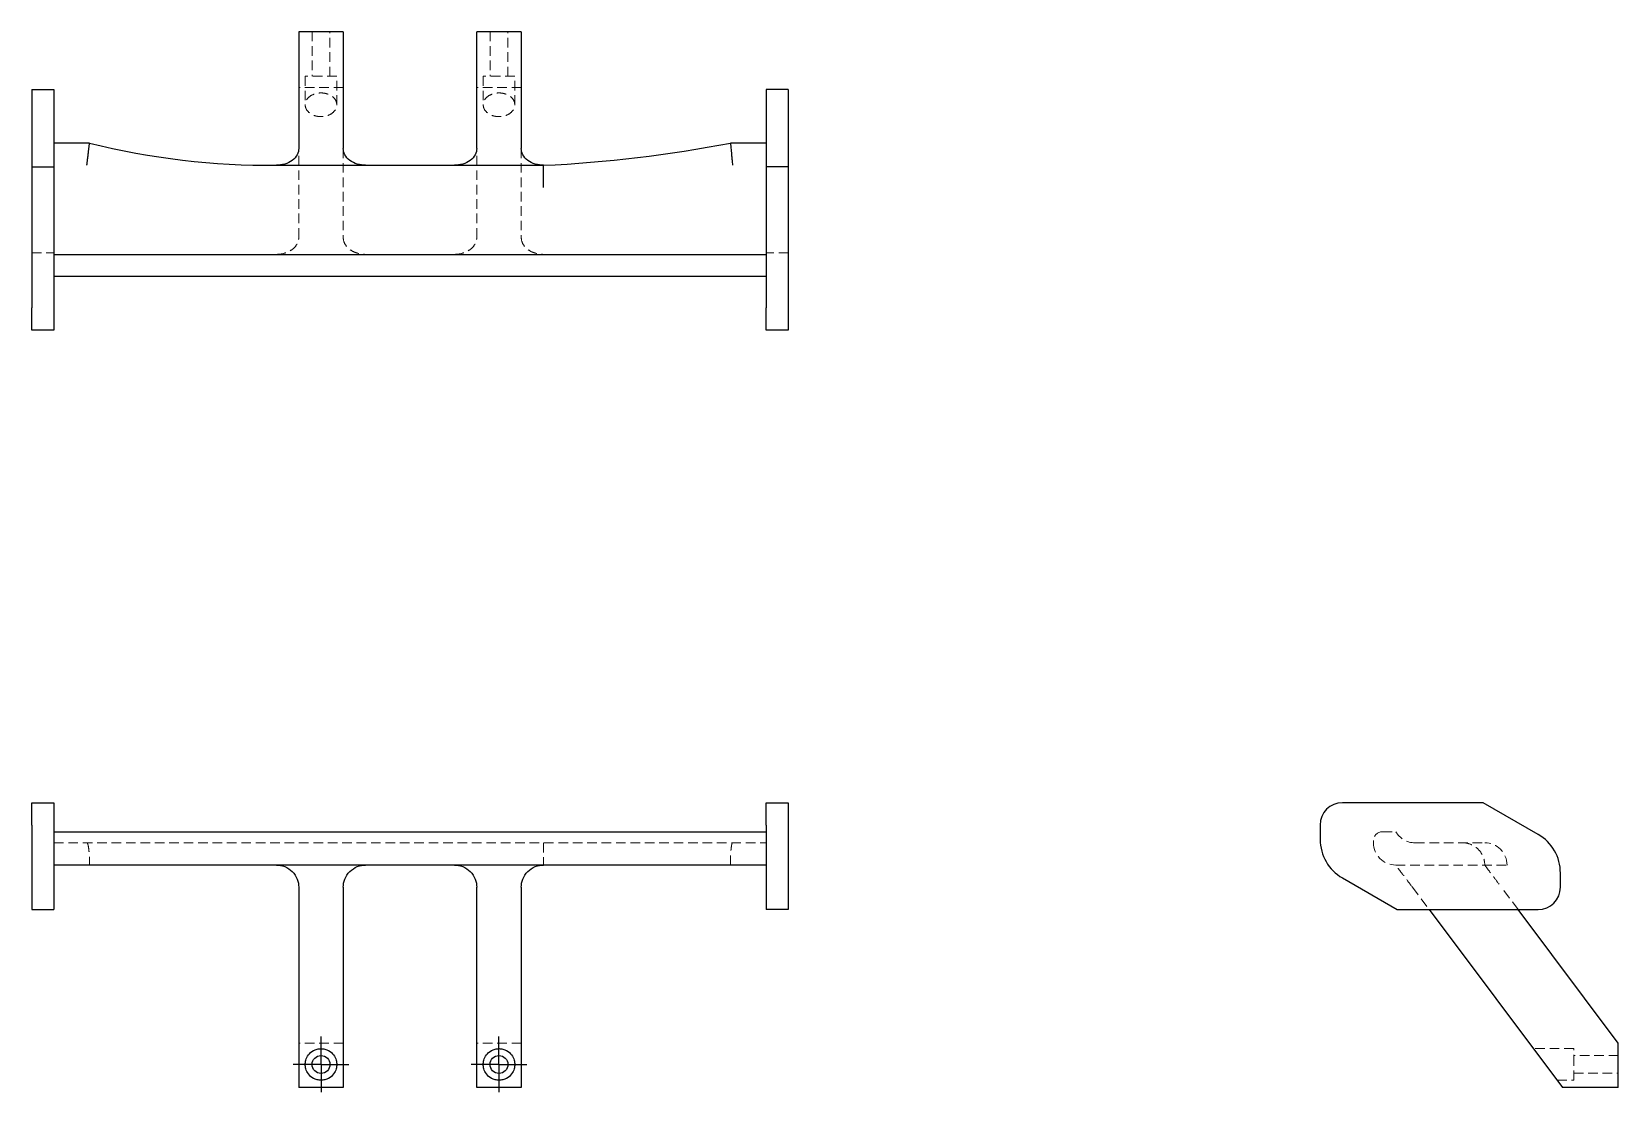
# Model space of a CAD drawing. Header units: millimetres. Extents: x 33 to 243, y 38 to 178.
import ezdxf

# ---------------------------------------------------------------- set-up
doc = ezdxf.new("R2010")
doc.units = ezdxf.units.MM
doc.linetypes.add('HIDDEN', pattern=[1.905, 1.27, -0.635])
doc.layers.add('10', color=7, linetype='Continuous')

# ---------------------------------------------------------------- blocks, each defined once
blk = doc.blocks.new('SW_CENTERMARKSYMBOL_0')
at = {"layer": '10', "color": 0}
for p, q in [((0, 2.5), (0, 3.68)), ((0, 0), (0, 2.5)), ((-2.5, 0), (-3.68, 0)), ((0, 0), (-2.5, 0)), ((0, 0), (0, -2.5)), ((0, 0), (2.5, 0)), ((2.5, 0), (3.68, 0)), ((0, -2.5), (0, -3.68))]:
    blk.add_line(p, q, dxfattribs=at)
blk = doc.blocks.new('SW_CENTERMARKSYMBOL_1')
at = {"layer": '10', "color": 0}
for p, q in [((0, 2.5), (0, 3.68)), ((0, 0), (0, 2.5)), ((-2.5, 0), (-3.68, 0)), ((0, 0), (-2.5, 0)), ((0, 0), (0, -2.5)), ((0, 0), (2.5, 0)), ((2.5, 0), (3.68, 0)), ((0, -2.5), (0, -3.68))]:
    blk.add_line(p, q, dxfattribs=at)

msp = doc.modelspace()

# ---------------------------------------------------------------- linework, layer by layer
at = {"color": 7, "linetype": 'Continuous', "lineweight": 25}
for p, q in [((68.29, 177.71), (68.29, 162.26)), ((74.18, 177.71), (68.29, 177.71)), ((74.18, 177.71), (74.18, 162.26)), ((91.82, 162.26), (91.82, 177.71)), ((97.71, 177.71), (91.82, 177.71)), ((97.71, 177.71), (97.71, 162.26)), ((33, 170.06), (35.94, 170.06)), ((33, 170.06), (33, 167.12)), ((35.94, 170.06), (35.94, 167.12)), ((133, 170.06), (130.06, 170.06)), ((130.06, 170.06), (130.06, 167.12)), ((133, 170.06), (133, 167.12)), ((33, 167.12), (33, 159.87)), ((35.94, 167.12), (35.94, 159.87)), ((130.06, 167.12), (130.06, 159.87)), ((133, 167.12), (133, 159.87)), ((40.65, 163), (35.94, 163)), ((130.06, 163), (125.35, 163)), ((33, 159.87), (35.94, 159.87)), ((33, 159.87), (33, 141.24)), ((35.94, 159.87), (35.94, 141.24)), ((65.35, 160.06), (77.12, 160.06)), ((77.12, 160.06), (88.88, 160.06)), ((88.88, 160.06), (100.65, 160.06)), ((133, 159.87), (130.06, 159.87)), ((130.06, 159.87), (130.06, 141.24)), ((133, 159.87), (133, 141.24)), ((35.94, 148.29), (130.06, 148.29)), ((130.06, 145.35), (35.94, 145.35)), ((33, 138.29), (33, 141.24)), ((35.94, 141.24), (35.94, 138.29)), ((130.06, 138.29), (130.06, 141.24)), ((133, 141.24), (133, 138.29)), ((35.94, 138.29), (33, 138.29)), ((133, 138.29), (130.06, 138.29)), ((33, 75.82), (35.94, 75.82)), ((33, 72.88), (33, 75.82)), ((35.94, 75.82), (35.94, 72.88)), ((130.06, 72.88), (130.06, 75.82)), ((130.06, 75.82), (133, 75.82)), ((133, 75.82), (133, 72.88)), ((224.87, 75.82), (206.24, 75.82)), ((232.12, 71.64), (224.87, 75.82)), ((33, 72.88), (33, 70.98)), ((35.94, 72.88), (35.94, 70.98)), ((35.94, 72), (130.06, 72)), ((130.06, 72.88), (130.06, 70.98)), ((133, 72.88), (133, 70.98)), ((203.29, 72.88), (203.29, 70.98)), ((33, 70.98), (33, 65.89)), ((35.94, 70.98), (35.94, 65.89)), ((130.06, 70.98), (130.06, 65.89)), ((133, 70.98), (133, 65.89)), ((65.35, 67.59), (35.94, 67.59)), ((77.12, 67.59), (65.35, 67.59)), ((88.88, 67.59), (77.12, 67.59)), ((100.65, 67.59), (88.88, 67.59)), ((130.06, 67.59), (100.65, 67.59)), ((33, 65.89), (33, 61.71)), ((35.94, 65.89), (35.94, 61.71)), ((130.06, 65.89), (130.06, 61.71)), ((133, 65.89), (133, 61.71)), ((206.24, 65.89), (213.48, 61.71)), ((235.06, 64.65), (235.06, 66.54)), ((68.29, 64.65), (68.29, 38.18)), ((74.18, 64.65), (74.18, 38.18)), ((91.82, 38.18), (91.82, 64.65)), ((97.71, 64.65), (97.71, 38.18)), ((33, 61.71), (35.94, 61.71)), ((133, 61.71), (130.06, 61.71)), ((213.48, 61.71), (232.12, 61.71)), ((217.71, 61.71), (235.35, 38.18)), ((242.71, 44.06), (229.47, 61.71)), ((242.71, 38.18), (242.71, 44.06)), ((74.18, 38.18), (68.29, 38.18)), ((97.71, 38.18), (91.82, 38.18)), ((242.71, 38.18), (235.35, 38.18))]:
    msp.add_line(p, q, dxfattribs=at)
at = {"color": 7, "linetype": 'HIDDEN', "lineweight": 18}
for p, q in [((70.06, 177.71), (70.06, 171.82)), ((72.41, 171.82), (72.41, 177.71)), ((93.59, 177.71), (93.59, 171.82)), ((95.94, 171.82), (95.94, 177.71)), ((74.18, 170.35), (68.29, 170.35)), ((73.32, 171.82), (69.15, 171.82)), ((69.15, 171.82), (69.15, 168.05)), ((73.32, 168.05), (73.32, 171.82)), ((97.71, 170.35), (91.82, 170.35)), ((96.85, 171.82), (92.68, 171.82)), ((92.68, 171.82), (92.68, 168.05)), ((96.85, 168.05), (96.85, 171.82)), ((68.29, 150.5), (68.29, 162.26)), ((74.18, 162.26), (74.18, 150.5)), ((91.82, 150.5), (91.82, 162.26)), ((97.71, 162.26), (97.71, 150.5)), ((33, 148.48), (35.94, 148.48)), ((133, 148.48), (130.06, 148.48)), ((211.53, 72), (213.29, 72)), ((35.94, 70.53), (130.06, 70.53)), ((210.35, 70.53), (210.35, 70.82)), ((215.84, 70.53), (225.06, 70.53)), ((213.29, 67.59), (228, 67.59)), ((215.5, 64.65), (217.71, 61.71)), ((229.47, 61.71), (227.26, 64.65)), ((74.18, 44.06), (68.29, 44.06)), ((97.71, 44.06), (91.82, 44.06)), ((236.82, 43.33), (231.49, 43.33)), ((236.82, 41.24), (236.82, 43.33)), ((242.71, 42.42), (236.82, 42.42)), ((236.82, 39.15), (236.82, 41.24)), ((236.82, 40.07), (242.71, 40.07)), ((234.62, 39.15), (236.82, 39.15))]:
    msp.add_line(p, q, dxfattribs=at)
at = {"color": 7, "linetype": 'Continuous', "lineweight": 25}
for centre in [(71.24, 41.24), (94.76, 41.24)]:
    msp.add_circle(centre, 1.18, dxfattribs=at)
for centre, radius, start, end in [((64.58, 258.79), 98.74, 255.9728, 270.4492), ((92.86, 330.74), 170.86, 272.6137, 280.9643), ((206.24, 72.88), 2.94, 90, 180), ((229.18, 66.54), 5.88, 0, 60), ((209.18, 70.98), 5.88, 180, 240), ((232.12, 64.65), 2.94, 270, 0)]:
    msp.add_arc(centre, radius, start, end, dxfattribs=at)
at = {"color": 7, "linetype": 'HIDDEN', "lineweight": 18}
for centre, radius, start, end in [((211.53, 70.82), 1.18, 90, 180), ((215.84, 73.47), 2.94, 210, 270), ((213.29, 70.53), 2.94, 180, 270), ((225.06, 67.59), 2.94, 0, 90)]:
    msp.add_arc(centre, radius, start, end, dxfattribs=at)
for points, knots in [([(73.32, 168.05), (73.32, 168.18), (73.3, 168.33), (73.18, 168.65), (73.07, 168.83), (72.74, 169.16), (72.51, 169.32), (72.07, 169.49), (71.92, 169.54), (71.58, 169.6), (71.41, 169.62), (71.06, 169.62), (70.89, 169.6), (70.56, 169.54), (70.4, 169.49), (69.96, 169.32), (69.73, 169.16), (69.4, 168.83), (69.29, 168.65), (69.17, 168.33), (69.15, 168.18), (69.15, 168.05)], [0, 0, 0, 0, 0.125, 0.125, 0.25, 0.25, 0.375, 0.375, 0.4375, 0.4375, 0.5, 0.5, 0.5625, 0.5625, 0.625, 0.625, 0.75, 0.75, 0.875, 0.875, 1, 1, 1, 1]), ([(69.15, 168.05), (69.15, 167.92), (69.17, 167.77), (69.29, 167.45), (69.4, 167.28), (69.73, 166.95), (69.96, 166.79), (70.4, 166.61), (70.56, 166.57), (70.89, 166.5), (71.06, 166.49), (71.41, 166.49), (71.58, 166.5), (71.92, 166.57), (72.07, 166.61), (72.51, 166.79), (72.74, 166.95), (73.07, 167.28), (73.18, 167.45), (73.3, 167.77), (73.32, 167.92), (73.32, 168.05)], [0, 0, 0, 0, 0.125, 0.125, 0.25, 0.25, 0.375, 0.375, 0.4375, 0.4375, 0.5, 0.5, 0.5625, 0.5625, 0.625, 0.625, 0.75, 0.75, 0.875, 0.875, 1, 1, 1, 1]), ([(96.85, 168.05), (96.85, 168.18), (96.83, 168.33), (96.71, 168.65), (96.6, 168.83), (96.27, 169.16), (96.04, 169.32), (95.6, 169.49), (95.44, 169.54), (95.11, 169.6), (94.94, 169.62), (94.59, 169.62), (94.42, 169.6), (94.08, 169.54), (93.93, 169.49), (93.49, 169.32), (93.26, 169.16), (92.93, 168.83), (92.82, 168.65), (92.7, 168.33), (92.68, 168.18), (92.68, 168.05)], [0, 0, 0, 0, 0.125, 0.125, 0.25, 0.25, 0.375, 0.375, 0.4375, 0.4375, 0.5, 0.5, 0.5625, 0.5625, 0.625, 0.625, 0.75, 0.75, 0.875, 0.875, 1, 1, 1, 1]), ([(92.68, 168.05), (92.68, 167.92), (92.7, 167.77), (92.82, 167.45), (92.93, 167.28), (93.26, 166.95), (93.49, 166.79), (93.93, 166.61), (94.08, 166.57), (94.42, 166.5), (94.59, 166.49), (94.94, 166.49), (95.11, 166.5), (95.44, 166.57), (95.6, 166.61), (96.04, 166.79), (96.27, 166.95), (96.6, 167.28), (96.71, 167.45), (96.83, 167.77), (96.85, 167.92), (96.85, 168.05)], [0, 0, 0, 0, 0.125, 0.125, 0.25, 0.25, 0.375, 0.375, 0.4375, 0.4375, 0.5, 0.5, 0.5625, 0.5625, 0.625, 0.625, 0.75, 0.75, 0.875, 0.875, 1, 1, 1, 1]), ([(65.35, 148.29), (65.7, 148.29), (66.07, 148.34), (66.8, 148.56), (67.15, 148.72), (67.72, 149.16), (67.94, 149.42), (68.23, 149.96), (68.29, 150.24), (68.29, 150.5)], [0, 0, 0, 0, 0.25, 0.25, 0.5, 0.5, 0.75, 0.75, 1, 1, 1, 1]), ([(74.18, 150.5), (74.18, 150.24), (74.24, 149.96), (74.53, 149.42), (74.75, 149.16), (75.33, 148.72), (75.67, 148.56), (76.4, 148.34), (76.77, 148.29), (77.12, 148.29)], [0, 0, 0, 0, 0.25, 0.25, 0.5, 0.5, 0.75, 0.75, 1, 1, 1, 1]), ([(88.88, 148.29), (89.23, 148.29), (89.6, 148.34), (90.33, 148.56), (90.67, 148.72), (91.25, 149.16), (91.47, 149.42), (91.76, 149.96), (91.82, 150.24), (91.82, 150.5)], [0, 0, 0, 0, 0.25, 0.25, 0.5, 0.5, 0.75, 0.75, 1, 1, 1, 1]), ([(97.71, 150.5), (97.71, 150.24), (97.77, 149.96), (98.06, 149.42), (98.28, 149.16), (98.85, 148.72), (99.2, 148.56), (99.93, 148.34), (100.3, 148.29), (100.65, 148.29)], [0, 0, 0, 0, 0.25, 0.25, 0.5, 0.5, 0.75, 0.75, 1, 1, 1, 1]), ([(40.29, 70.53), (40.29, 70.53), (40.31, 70.53), (40.33, 70.51), (40.34, 70.49), (40.36, 70.47), (40.38, 70.44), (40.39, 70.41), (40.4, 70.37), (40.41, 70.34), (40.44, 70.24), (40.49, 70.05), (40.54, 69.73), (40.57, 69.42), (40.59, 69.14), (40.61, 68.84), (40.63, 68.53), (40.64, 68.22), (40.65, 67.9), (40.65, 67.69), (40.65, 67.59)], [0, 0, 0, 0, 0.036714, 0.071215, 0.103501, 0.133574, 0.161433, 0.187079, 0.21051, 0.231727, 0.25073, 0.381883, 0.500162, 0.575216, 0.649037, 0.721635, 0.793019, 0.8632, 0.93219, 1, 1, 1, 1]), ([(100.65, 70.53), (100.65, 70.53), (100.65, 70.45), (100.65, 70.16), (100.65, 69.94), (100.65, 69.4), (100.65, 69.07), (100.65, 68.36), (100.65, 67.97), (100.65, 67.59)], [0, 0, 0, 0, 0.25, 0.25, 0.5, 0.5, 0.75, 0.75, 1, 1, 1, 1]), ([(125.35, 67.59), (125.35, 67.64), (125.35, 67.75), (125.35, 67.92), (125.36, 68.08), (125.36, 68.24), (125.36, 68.4), (125.37, 68.56), (125.38, 68.84), (125.4, 69.23), (125.43, 69.67), (125.48, 70.04), (125.51, 70.26), (125.55, 70.39), (125.57, 70.46), (125.6, 70.52), (125.62, 70.53), (125.63, 70.53)], [0, 0, 0, 0, 0.0353232, 0.0707849, 0.1063861, 0.1421278, 0.178011, 0.2140366, 0.2502056, 0.3721576, 0.4998153, 0.6182645, 0.7493167, 0.7957546, 0.8530172, 0.9211006, 1, 1, 1, 1]), ([(222.12, 70.53), (222.5, 70.53), (222.89, 70.45), (223.6, 70.16), (223.92, 69.94), (224.47, 69.4), (224.69, 69.07), (224.98, 68.36), (225.06, 67.97), (225.06, 67.59)], [0, 0, 0, 0, 0.25, 0.25, 0.5, 0.5, 0.75, 0.75, 1, 1, 1, 1]), ([(215.5, 64.65), (215.24, 64.99), (214.96, 65.37), (214.42, 66.09), (214.16, 66.44), (213.72, 67.01), (213.56, 67.24), (213.34, 67.53), (213.29, 67.59), (213.29, 67.59)], [0, 0, 0, 0, 0.25, 0.25, 0.5, 0.5, 0.75, 0.75, 1, 1, 1, 1]), ([(225.06, 67.59), (225.06, 67.59), (225.11, 67.53), (225.32, 67.24), (225.49, 67.01), (225.92, 66.44), (226.18, 66.09), (226.72, 65.37), (227, 64.99), (227.26, 64.65)], [0, 0, 0, 0, 0.25, 0.25, 0.5, 0.5, 0.75, 0.75, 1, 1, 1, 1])]:
    msp.add_open_spline(points, degree=3, knots=knots, dxfattribs=at)
at = {"color": 7, "linetype": 'Continuous', "lineweight": 25}
for points, knots in [([(40.29, 160.06), (40.29, 160.12), (40.31, 160.22), (40.33, 160.38), (40.34, 160.53), (40.36, 160.67), (40.38, 160.79), (40.39, 160.9), (40.4, 161.01), (40.41, 161.1), (40.44, 161.34), (40.49, 161.71), (40.54, 162.1), (40.57, 162.37), (40.59, 162.57), (40.61, 162.73), (40.63, 162.85), (40.64, 162.94), (40.65, 162.99), (40.65, 163), (40.65, 163)], [0, 0, 0, 0, 0.036714, 0.071215, 0.103501, 0.133574, 0.161433, 0.187079, 0.21051, 0.231727, 0.25073, 0.381883, 0.500162, 0.575216, 0.649037, 0.721635, 0.793019, 0.8632, 0.93219, 1, 1, 1, 1]), ([(68.29, 162.26), (68.29, 162), (68.23, 161.72), (67.94, 161.18), (67.72, 160.92), (67.15, 160.49), (66.8, 160.32), (66.07, 160.11), (65.7, 160.06), (65.35, 160.06)], [0, 0, 0, 0, 0.25, 0.25, 0.5, 0.5, 0.75, 0.75, 1, 1, 1, 1]), ([(77.12, 160.06), (76.77, 160.06), (76.4, 160.11), (75.67, 160.32), (75.33, 160.49), (74.75, 160.92), (74.53, 161.18), (74.24, 161.72), (74.18, 162), (74.18, 162.26)], [0, 0, 0, 0, 0.25, 0.25, 0.5, 0.5, 0.75, 0.75, 1, 1, 1, 1]), ([(91.82, 162.26), (91.82, 162), (91.76, 161.72), (91.47, 161.18), (91.25, 160.92), (90.67, 160.49), (90.33, 160.32), (89.6, 160.11), (89.23, 160.06), (88.88, 160.06)], [0, 0, 0, 0, 0.25, 0.25, 0.5, 0.5, 0.75, 0.75, 1, 1, 1, 1]), ([(100.65, 160.06), (100.3, 160.06), (99.93, 160.11), (99.2, 160.32), (98.85, 160.49), (98.28, 160.92), (98.06, 161.18), (97.77, 161.72), (97.71, 162), (97.71, 162.26)], [0, 0, 0, 0, 0.25, 0.25, 0.5, 0.5, 0.75, 0.75, 1, 1, 1, 1]), ([(125.35, 163), (125.35, 163), (125.35, 163), (125.35, 162.98), (125.36, 162.96), (125.36, 162.93), (125.36, 162.89), (125.37, 162.84), (125.38, 162.73), (125.4, 162.52), (125.43, 162.16), (125.48, 161.71), (125.51, 161.31), (125.55, 160.97), (125.57, 160.72), (125.6, 160.41), (125.62, 160.18), (125.63, 160.06)], [0, 0, 0, 0, 0.0353232, 0.0707849, 0.1063861, 0.1421278, 0.178011, 0.2140366, 0.2502056, 0.3721576, 0.4998153, 0.6182645, 0.7493167, 0.7957546, 0.8530172, 0.9211006, 1, 1, 1, 1]), ([(100.65, 157.12), (100.65, 157.5), (100.65, 157.89), (100.65, 158.6), (100.65, 158.92), (100.65, 159.47), (100.65, 159.69), (100.65, 159.98), (100.65, 160.06), (100.65, 160.06)], [0, 0, 0, 0, 0.25, 0.25, 0.5, 0.5, 0.75, 0.75, 1, 1, 1, 1]), ([(65.35, 67.59), (65.7, 67.59), (66.07, 67.53), (66.8, 67.24), (67.15, 67.01), (67.72, 66.44), (67.94, 66.09), (68.23, 65.37), (68.29, 64.99), (68.29, 64.65)], [0, 0, 0, 0, 0.25, 0.25, 0.5, 0.5, 0.75, 0.75, 1, 1, 1, 1]), ([(74.18, 64.65), (74.18, 64.99), (74.24, 65.37), (74.53, 66.09), (74.75, 66.44), (75.33, 67.01), (75.67, 67.24), (76.4, 67.53), (76.77, 67.59), (77.12, 67.59)], [0, 0, 0, 0, 0.25, 0.25, 0.5, 0.5, 0.75, 0.75, 1, 1, 1, 1]), ([(88.88, 67.59), (89.23, 67.59), (89.6, 67.53), (90.33, 67.24), (90.67, 67.01), (91.25, 66.44), (91.47, 66.09), (91.76, 65.37), (91.82, 64.99), (91.82, 64.65)], [0, 0, 0, 0, 0.25, 0.25, 0.5, 0.5, 0.75, 0.75, 1, 1, 1, 1]), ([(97.71, 64.65), (97.71, 64.99), (97.77, 65.37), (98.06, 66.09), (98.28, 66.44), (98.85, 67.01), (99.2, 67.24), (99.93, 67.53), (100.3, 67.59), (100.65, 67.59)], [0, 0, 0, 0, 0.25, 0.25, 0.5, 0.5, 0.75, 0.75, 1, 1, 1, 1]), ([(69.15, 41.24), (69.15, 41.42), (69.17, 41.61), (69.29, 42.04), (69.4, 42.27), (69.73, 42.72), (69.96, 42.93), (70.4, 43.16), (70.56, 43.22), (70.89, 43.31), (71.06, 43.33), (71.41, 43.33), (71.58, 43.31), (71.92, 43.22), (72.07, 43.16), (72.51, 42.93), (72.74, 42.72), (73.07, 42.27), (73.18, 42.04), (73.3, 41.61), (73.32, 41.42), (73.32, 41.24)], [0, 0, 0, 0, 0.125, 0.125, 0.25, 0.25, 0.375, 0.375, 0.4375, 0.4375, 0.5, 0.5, 0.5625, 0.5625, 0.625, 0.625, 0.75, 0.75, 0.875, 0.875, 1, 1, 1, 1]), ([(92.68, 41.24), (92.68, 41.42), (92.7, 41.61), (92.82, 42.04), (92.93, 42.27), (93.26, 42.72), (93.49, 42.93), (93.93, 43.16), (94.08, 43.22), (94.42, 43.31), (94.59, 43.33), (94.94, 43.33), (95.11, 43.31), (95.44, 43.22), (95.6, 43.16), (96.04, 42.93), (96.27, 42.72), (96.6, 42.27), (96.71, 42.04), (96.83, 41.61), (96.85, 41.42), (96.85, 41.24)], [0, 0, 0, 0, 0.125, 0.125, 0.25, 0.25, 0.375, 0.375, 0.4375, 0.4375, 0.5, 0.5, 0.5625, 0.5625, 0.625, 0.625, 0.75, 0.75, 0.875, 0.875, 1, 1, 1, 1]), ([(73.32, 41.24), (73.32, 41.07), (73.3, 40.87), (73.18, 40.44), (73.07, 40.21), (72.74, 39.77), (72.51, 39.55), (72.07, 39.32), (71.92, 39.26), (71.58, 39.18), (71.41, 39.15), (71.06, 39.15), (70.89, 39.18), (70.56, 39.26), (70.4, 39.32), (69.96, 39.55), (69.73, 39.77), (69.4, 40.21), (69.29, 40.44), (69.17, 40.87), (69.15, 41.07), (69.15, 41.24)], [0, 0, 0, 0, 0.125, 0.125, 0.25, 0.25, 0.375, 0.375, 0.4375, 0.4375, 0.5, 0.5, 0.5625, 0.5625, 0.625, 0.625, 0.75, 0.75, 0.875, 0.875, 1, 1, 1, 1]), ([(96.85, 41.24), (96.85, 41.07), (96.83, 40.87), (96.71, 40.44), (96.6, 40.21), (96.27, 39.77), (96.04, 39.55), (95.6, 39.32), (95.44, 39.26), (95.11, 39.18), (94.94, 39.15), (94.59, 39.15), (94.42, 39.18), (94.08, 39.26), (93.93, 39.32), (93.49, 39.55), (93.26, 39.77), (92.93, 40.21), (92.82, 40.44), (92.7, 40.87), (92.68, 41.07), (92.68, 41.24)], [0, 0, 0, 0, 0.125, 0.125, 0.25, 0.25, 0.375, 0.375, 0.4375, 0.4375, 0.5, 0.5, 0.5625, 0.5625, 0.625, 0.625, 0.75, 0.75, 0.875, 0.875, 1, 1, 1, 1])]:
    msp.add_open_spline(points, degree=3, knots=knots, dxfattribs=at)

# ---------------------------------------------------------------- block references
at = {"layer": '10'}
for name, p in [('SW_CENTERMARKSYMBOL_1', (71.24, 41.24)), ('SW_CENTERMARKSYMBOL_0', (94.76, 41.24))]:
    msp.add_blockref(name, p, dxfattribs=at)

doc.saveas('drawing.dxf')
